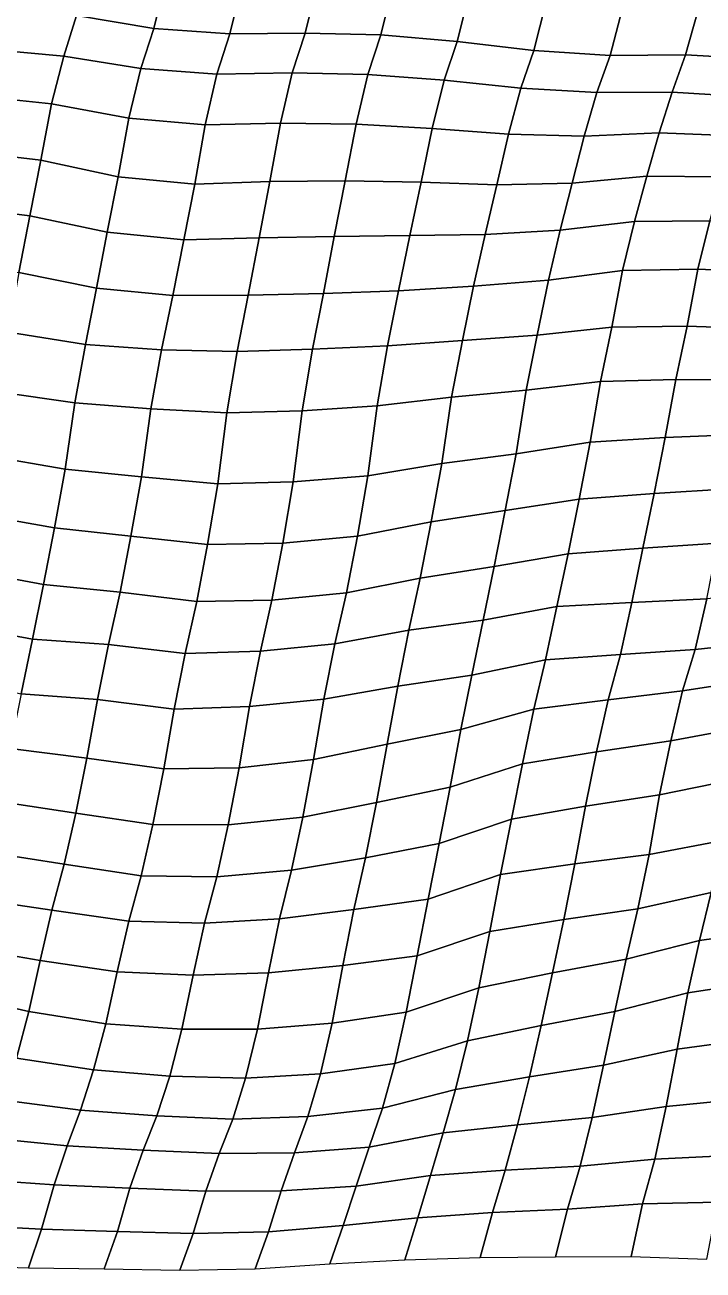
# Model space of a CAD drawing. Header units: metres. Extents: x -7.8 to 5.5, y -4.8 to 2.7.
# Drawn here: x 0.119 to 1.425, y -4.415 to -2.019 of the extents above; entities that cross this region are included whole.
import ezdxf

# ---------------------------------------------------------------- set-up
doc = ezdxf.new("R2010")
doc.units = ezdxf.units.M

msp = doc.modelspace()

# ---------------------------------------------------------------- linework, layer by layer
at = {"layer": 'C2'}
for points in [[(0.24196, -1.9127, -8.23364), (0.21843, -2.00104, -8.11597), (0.36692, -2.02611, -8.10859), (0.38994, -1.93371, -8.22261)], [(0.38994, -1.93371, -8.22261), (0.36692, -2.02611, -8.10859), (0.51361, -2.03679, -8.08829), (0.53644, -1.94285, -8.20093)], [(0.53644, -1.94285, -8.20093), (0.51361, -2.03679, -8.08829), (0.65874, -2.03506, -8.05684), (0.68155, -1.94089, -8.16929)], [(0.68155, -1.94089, -8.16929), (0.65874, -2.03506, -8.05684), (0.80452, -2.03848, -8.03004), (0.8274, -1.94487, -8.14297)], [(0.8274, -1.94487, -8.14297), (0.80452, -2.03848, -8.03004), (0.95147, -2.05125, -8.01161), (0.97451, -1.95895, -8.12573)], [(0.97451, -1.95895, -8.12573), (0.95147, -2.05125, -8.01161), (1.09902, -2.06874, -7.99742), (1.12223, -1.97787, -8.11282)], [(0.07138, -1.98751, -8.13371), (0.04664, -2.06619, -8.00737), (0.19366, -2.0795, -7.98943), (0.21843, -2.00104, -8.11597)], [(1.12223, -1.97787, -8.11282), (1.09902, -2.06874, -7.99742), (1.24555, -2.07821, -7.97603), (1.26907, -1.98975, -8.0936)], [(0.21843, -2.00104, -8.11597), (0.19366, -2.0795, -7.98943), (0.34202, -2.10358, -7.98116), (0.36692, -2.02611, -8.10859)], [(1.26907, -1.98975, -8.0936), (1.24555, -2.07821, -7.97603), (1.39076, -2.07702, -7.94508), (1.41481, -1.99285, -8.0665)], [(1.41481, -1.99285, -8.0665), (1.39076, -2.07702, -7.94508), (1.53716, -2.08539, -7.92271), (1.56146, -2.0032, -8.0459)], [(0.36692, -2.02611, -8.10859), (0.34202, -2.10358, -7.98116), (0.48874, -2.11448, -7.96106), (0.51361, -2.03679, -8.08829)], [(0.51361, -2.03679, -8.08829), (0.48874, -2.11448, -7.96106), (0.63371, -2.11143, -7.92843), (0.65874, -2.03506, -8.05684)], [(0.65874, -2.03506, -8.05684), (0.63371, -2.11143, -7.92843), (0.77952, -2.11507, -7.90182), (0.80452, -2.03848, -8.03004)], [(0.80452, -2.03848, -8.03004), (0.77952, -2.11507, -7.90182), (0.92625, -2.12608, -7.88181), (0.95147, -2.05125, -8.01161)], [(0.95147, -2.05125, -8.01161), (0.92625, -2.12608, -7.88181), (1.07349, -2.14115, -7.86546), (1.09902, -2.06874, -7.99742)], [(0.04664, -2.06619, -8.00737), (0.02327, -2.15585, -7.89088), (0.17052, -2.17103, -7.87462), (0.19366, -2.0795, -7.98943)], [(0.19366, -2.0795, -7.98943), (0.17052, -2.17103, -7.87462), (0.31937, -2.19896, -7.8698), (0.34202, -2.10358, -7.98116)], [(1.09902, -2.06874, -7.99742), (1.07349, -2.14115, -7.86546), (1.21986, -2.1493, -7.84289), (1.24555, -2.07821, -7.97603)], [(1.24555, -2.07821, -7.97603), (1.21986, -2.1493, -7.84289), (1.36515, -2.14878, -7.81253), (1.39076, -2.07702, -7.94508)], [(1.39076, -2.07702, -7.94508), (1.36515, -2.14878, -7.81253), (1.51163, -2.15781, -7.79075), (1.53716, -2.08539, -7.92271)], [(0.34202, -2.10358, -7.98116), (0.31937, -2.19896, -7.8698), (0.46629, -2.2115, -7.85118), (0.48874, -2.11448, -7.96106)], [(0.48874, -2.11448, -7.96106), (0.46629, -2.2115, -7.85118), (0.61126, -2.20845, -7.81855), (0.63371, -2.11143, -7.92843)], [(0.63371, -2.11143, -7.92843), (0.61126, -2.20845, -7.81855), (0.75688, -2.21056, -7.79056), (0.77952, -2.11507, -7.90182)], [(0.77952, -2.11507, -7.90182), (0.75688, -2.21056, -7.79056), (0.90323, -2.21849, -7.76779), (0.92625, -2.12608, -7.88181)], [(0.92625, -2.12608, -7.88181), (0.90323, -2.21849, -7.76779), (1.04996, -2.2295, -7.74779), (1.07349, -2.14115, -7.86546)], [(0.02327, -2.15585, -7.89088), (0.00201, -2.26232, -7.78949), (0.14953, -2.2797, -7.7752), (0.17052, -2.17103, -7.87462)], [(1.07349, -2.14115, -7.86546), (1.04996, -2.2295, -7.74779), (1.19578, -2.23325, -7.72128), (1.21986, -2.1493, -7.84289)], [(1.21986, -2.1493, -7.84289), (1.19578, -2.23325, -7.72128), (1.34035, -2.22701, -7.68579), (1.36515, -2.14878, -7.81253)], [(1.36515, -2.14878, -7.81253), (1.34035, -2.22701, -7.68579), (1.48644, -2.23286, -7.66115), (1.51163, -2.15781, -7.79075)], [(0.17052, -2.17103, -7.87462), (0.14953, -2.2797, -7.7752), (0.29887, -2.31158, -7.77393), (0.31937, -2.19896, -7.8698)], [(0.31937, -2.19896, -7.8698), (0.29887, -2.31158, -7.77393), (0.44598, -2.32555, -7.75658), (0.46629, -2.2115, -7.85118)], [(0.46629, -2.2115, -7.85118), (0.44598, -2.32555, -7.75658), (0.5907, -2.32052, -7.72218), (0.61126, -2.20845, -7.81855)], [(0.61126, -2.20845, -7.81855), (0.5907, -2.32052, -7.72218), (0.73589, -2.31923, -7.69113), (0.75688, -2.21056, -7.79056)], [(0.75688, -2.21056, -7.79056), (0.73589, -2.31923, -7.69113), (0.88162, -2.32221, -7.66393), (0.90323, -2.21849, -7.76779)], [(0.90323, -2.21849, -7.76779), (0.88162, -2.32221, -7.66393), (1.02762, -2.3274, -7.6387), (1.04996, -2.2295, -7.74779)], [(1.19578, -2.23325, -7.72128), (1.17256, -2.32413, -7.60588), (1.31623, -2.31063, -7.56388), (1.34035, -2.22701, -7.68579)], [(1.34035, -2.22701, -7.68579), (1.31623, -2.31063, -7.56388), (1.46175, -2.31197, -7.5352), (1.48644, -2.23286, -7.66115)], [(1.04996, -2.2295, -7.74779), (1.02762, -2.3274, -7.6387), (1.17256, -2.32413, -7.60588), (1.19578, -2.23325, -7.72128)], [(0.00201, -2.26232, -7.78949), (-0.01933, -2.36824, -7.68759), (0.12832, -2.38661, -7.6742), (0.14953, -2.2797, -7.7752)], [(0.14953, -2.2797, -7.7752), (0.12832, -2.38661, -7.6742), (0.27766, -2.41849, -7.67292), (0.29887, -2.31158, -7.77393)], [(0.29887, -2.31158, -7.77393), (0.27766, -2.41849, -7.67292), (0.42482, -2.4329, -7.65598), (0.44598, -2.32555, -7.75658)], [(0.44598, -2.32555, -7.75658), (0.42482, -2.4329, -7.65598), (0.56971, -2.42919, -7.62276), (0.5907, -2.32052, -7.72218)], [(0.5907, -2.32052, -7.72218), (0.56971, -2.42919, -7.62276), (0.71471, -2.42636, -7.59033), (0.73589, -2.31923, -7.69113)], [(0.73589, -2.31923, -7.69113), (0.71471, -2.42636, -7.59033), (0.85987, -2.42484, -7.55908), (0.88162, -2.32221, -7.66393)], [(0.88162, -2.32221, -7.66393), (0.85987, -2.42484, -7.55908), (1.00497, -2.42277, -7.52734), (1.02762, -2.3274, -7.6387)], [(1.17256, -2.32413, -7.60588), (1.14929, -2.41456, -7.49008), (1.29256, -2.39788, -7.44523), (1.31623, -2.31063, -7.56388)], [(1.31623, -2.31063, -7.56388), (1.29256, -2.39788, -7.44523), (1.43777, -2.39669, -7.41428), (1.46175, -2.31197, -7.5352)], [(1.02762, -2.3274, -7.6387), (1.00497, -2.42277, -7.52734), (1.14929, -2.41456, -7.49008), (1.17256, -2.32413, -7.60588)], [(-0.01933, -2.36824, -7.68759), (-0.04004, -2.47911, -7.59014), (0.10741, -2.49594, -7.57536), (0.12832, -2.38661, -7.6742)], [(0.12832, -2.38661, -7.6742), (0.10741, -2.49594, -7.57536), (0.25654, -2.52606, -7.57251), (0.27766, -2.41849, -7.67292)], [(0.27766, -2.41849, -7.67292), (0.25654, -2.52606, -7.57251), (0.40366, -2.54025, -7.55537), (0.42482, -2.4329, -7.65598)], [(1.00497, -2.42277, -7.52734), (0.98282, -2.52221, -7.41964), (1.12675, -2.51081, -7.37952), (1.14929, -2.41456, -7.49008)], [(1.14929, -2.41456, -7.49008), (1.12675, -2.51081, -7.37952), (1.26977, -2.49216, -7.33289), (1.29256, -2.39788, -7.44523)], [(1.29256, -2.39788, -7.44523), (1.26977, -2.49216, -7.33289), (1.41477, -2.48932, -7.30046), (1.43777, -2.39669, -7.41428)], [(1.43777, -2.39669, -7.41428), (1.41477, -2.48932, -7.30046), (1.56096, -2.49604, -7.27661), (1.58434, -2.40649, -7.39319)], [(0.42482, -2.4329, -7.65598), (0.40366, -2.54025, -7.55537), (0.54892, -2.53951, -7.52481), (0.56971, -2.42919, -7.62276)], [(0.56971, -2.42919, -7.62276), (0.54892, -2.53951, -7.52481), (0.69387, -2.53623, -7.49199), (0.71471, -2.42636, -7.59033)], [(0.71471, -2.42636, -7.59033), (0.69387, -2.53623, -7.49199), (0.83859, -2.5312, -7.45759), (0.85987, -2.42484, -7.55908)], [(0.85987, -2.42484, -7.55908), (0.83859, -2.5312, -7.45759), (0.98282, -2.52221, -7.41964), (1.00497, -2.42277, -7.52734)], [(1.26977, -2.49216, -7.33289), (1.24881, -2.60104, -7.23366), (1.3939, -2.59898, -7.20192), (1.41477, -2.48932, -7.30046)], [(1.41477, -2.48932, -7.30046), (1.3939, -2.59898, -7.20192), (1.53994, -2.60449, -7.17699), (1.56096, -2.49604, -7.27661)], [(0.10741, -2.49594, -7.57536), (0.08717, -2.61054, -7.48126), (0.23546, -2.63407, -7.47249), (0.25654, -2.52606, -7.57251)], [(0.98282, -2.52221, -7.41964), (0.96132, -2.62682, -7.31656), (1.1054, -2.61662, -7.27753), (1.12675, -2.51081, -7.37952)], [(1.12675, -2.51081, -7.37952), (1.1054, -2.61662, -7.27753), (1.24881, -2.60104, -7.23366), (1.26977, -2.49216, -7.33289)], [(0.25654, -2.52606, -7.57251), (0.23546, -2.63407, -7.47249), (0.38215, -2.64475, -7.45219), (0.40366, -2.54025, -7.55537)], [(0.54892, -2.53951, -7.52481), (0.52789, -2.64784, -7.42509), (0.67268, -2.64336, -7.39118), (0.69387, -2.53623, -7.49199)], [(0.69387, -2.53623, -7.49199), (0.67268, -2.64336, -7.39118), (0.8172, -2.63668, -7.3553), (0.83859, -2.5312, -7.45759)], [(0.83859, -2.5312, -7.45759), (0.8172, -2.63668, -7.3553), (0.96132, -2.62682, -7.31656), (0.98282, -2.52221, -7.41964)], [(0.40366, -2.54025, -7.55537), (0.38215, -2.64475, -7.45219), (0.52789, -2.64784, -7.42509), (0.54892, -2.53951, -7.52481)], [(0.08717, -2.61054, -7.48126), (0.06692, -2.72514, -7.38716), (0.21495, -2.74658, -7.37652), (0.23546, -2.63407, -7.47249)], [(1.1054, -2.61662, -7.27753), (1.08398, -2.72188, -7.17504), (1.22732, -2.70576, -7.13068), (1.24881, -2.60104, -7.23366)], [(1.24881, -2.60104, -7.23366), (1.22732, -2.70576, -7.13068), (1.37215, -2.7016, -7.09707), (1.3939, -2.59898, -7.20192)], [(1.3939, -2.59898, -7.20192), (1.37215, -2.7016, -7.09707), (1.51761, -2.70239, -7.0679), (1.53994, -2.60449, -7.17699)], [(0.23546, -2.63407, -7.47249), (0.21495, -2.74658, -7.37652), (0.36174, -2.75803, -7.35691), (0.38215, -2.64475, -7.45219)], [(0.8172, -2.63668, -7.3553), (0.79712, -2.7526, -7.26238), (0.94032, -2.73537, -7.21704), (0.96132, -2.62682, -7.31656)], [(0.96132, -2.62682, -7.31656), (0.94032, -2.73537, -7.21704), (1.08398, -2.72188, -7.17504), (1.1054, -2.61662, -7.27753)], [(0.38215, -2.64475, -7.45219), (0.36174, -2.75803, -7.35691), (0.50803, -2.76552, -7.33375), (0.52789, -2.64784, -7.42509)], [(0.52789, -2.64784, -7.42509), (0.50803, -2.76552, -7.33375), (0.65292, -2.76181, -7.30053), (0.67268, -2.64336, -7.39118)], [(0.67268, -2.64336, -7.39118), (0.65292, -2.76181, -7.30053), (0.79712, -2.7526, -7.26238), (0.8172, -2.63668, -7.3553)], [(1.08398, -2.72188, -7.17504), (1.06472, -2.84439, -7.08804), (1.20735, -2.82255, -7.03855), (1.22732, -2.70576, -7.13068)], [(1.22732, -2.70576, -7.13068), (1.20735, -2.82255, -7.03855), (1.35151, -2.81302, -7.00011), (1.37215, -2.7016, -7.09707)], [(1.37215, -2.7016, -7.09707), (1.35151, -2.81302, -7.00011), (1.49619, -2.80766, -6.96541), (1.51761, -2.70239, -7.0679)], [(0.06692, -2.72514, -7.38716), (0.04775, -2.84842, -7.30085), (0.19635, -2.87436, -7.29425), (0.21495, -2.74658, -7.37652)], [(0.94032, -2.73537, -7.21704), (0.92173, -2.86327, -7.13487), (1.06472, -2.84439, -7.08804), (1.08398, -2.72188, -7.17504)], [(0.21495, -2.74658, -7.37652), (0.19635, -2.87436, -7.29425), (0.34355, -2.88911, -7.2776), (0.36174, -2.75803, -7.35691)], [(0.65292, -2.76181, -7.30053), (0.63546, -2.89871, -7.22644), (0.77933, -2.88687, -7.18593), (0.79712, -2.7526, -7.26238)], [(0.79712, -2.7526, -7.26238), (0.77933, -2.88687, -7.18593), (0.92173, -2.86327, -7.13487), (0.94032, -2.73537, -7.21704)], [(0.36174, -2.75803, -7.35691), (0.34355, -2.88911, -7.2776), (0.49054, -2.9022, -7.25947), (0.50803, -2.76552, -7.33375)], [(0.50803, -2.76552, -7.33375), (0.49054, -2.9022, -7.25947), (0.63546, -2.89871, -7.22644), (0.65292, -2.76181, -7.30053)], [(1.06472, -2.84439, -7.08804), (1.04383, -2.95383, -6.98931), (1.18641, -2.93166, -6.93952), (1.20735, -2.82255, -7.03855)], [(1.20735, -2.82255, -7.03855), (1.18641, -2.93166, -6.93952), (1.33039, -2.9207, -6.8998), (1.35151, -2.81302, -7.00011)], [(1.35151, -2.81302, -7.00011), (1.33039, -2.9207, -6.8998), (1.47469, -2.91226, -6.86234), (1.49619, -2.80766, -6.96541)], [(0.04775, -2.84842, -7.30085), (0.02726, -2.96104, -7.20497), (0.17586, -2.98699, -7.19837), (0.19635, -2.87436, -7.29425)], [(0.92173, -2.86327, -7.13487), (0.90119, -2.97556, -7.03869), (1.04383, -2.95383, -6.98931), (1.06472, -2.84439, -7.08804)], [(0.19635, -2.87436, -7.29425), (0.17586, -2.98699, -7.19837), (0.3232, -3.00294, -7.18281), (0.34355, -2.88911, -7.2776)], [(0.77933, -2.88687, -7.18593), (0.75926, -3.00289, -7.09311), (0.90119, -2.97556, -7.03869), (0.92173, -2.86327, -7.13487)], [(0.34355, -2.88911, -7.2776), (0.3232, -3.00294, -7.18281), (0.47061, -3.01933, -7.16763), (0.49054, -2.9022, -7.25947)], [(0.49054, -2.9022, -7.25947), (0.47061, -3.01933, -7.16763), (0.61561, -3.01649, -7.1352), (0.63546, -2.89871, -7.22644)], [(0.63546, -2.89871, -7.22644), (0.61561, -3.01649, -7.1352), (0.75926, -3.00289, -7.09311), (0.77933, -2.88687, -7.18593)], [(1.18641, -2.93166, -6.93952), (1.16505, -3.03736, -6.83744), (1.30899, -3.02607, -6.79741), (1.33039, -2.9207, -6.8998)], [(1.33039, -2.9207, -6.8998), (1.30899, -3.02607, -6.79741), (1.45314, -3.01642, -6.75887), (1.47469, -2.91226, -6.86234)], [(1.04383, -2.95383, -6.98931), (1.02273, -3.06162, -6.88909), (1.16505, -3.03736, -6.83744), (1.18641, -2.93166, -6.93952)], [(0.02726, -2.96104, -7.20497), (0.00614, -3.06872, -7.10466), (0.15489, -3.09587, -7.09915), (0.17586, -2.98699, -7.19837)], [(0.90119, -2.97556, -7.03869), (0.88019, -3.08412, -6.93917), (1.02273, -3.06162, -6.88909), (1.04383, -2.95383, -6.98931)], [(0.17586, -2.98699, -7.19837), (0.15489, -3.09587, -7.09915), (0.30212, -3.11084, -7.08269), (0.3232, -3.00294, -7.18281)], [(0.75926, -3.00289, -7.09311), (0.73835, -3.11222, -6.99428), (0.88019, -3.08412, -6.93917), (0.90119, -2.97556, -7.03869)], [(0.3232, -3.00294, -7.18281), (0.30212, -3.11084, -7.08269), (0.44975, -3.1291, -7.06919), (0.47061, -3.01933, -7.16763)], [(0.47061, -3.01933, -7.16763), (0.44975, -3.1291, -7.06919), (0.59471, -3.12593, -7.03647), (0.61561, -3.01649, -7.1352)], [(0.61561, -3.01649, -7.1352), (0.59471, -3.12593, -7.03647), (0.73835, -3.11222, -6.99428), (0.75926, -3.00289, -7.09311)], [(1.30899, -3.02607, -6.79741), (1.28752, -3.13089, -6.69454), (1.43198, -3.12377, -6.65826), (1.45314, -3.01642, -6.75887)], [(1.02273, -3.06162, -6.88909), (1.00106, -3.1649, -6.78483), (1.14312, -3.13856, -6.7313), (1.16505, -3.03736, -6.83744)], [(1.16505, -3.03736, -6.83744), (1.14312, -3.13856, -6.7313), (1.28752, -3.13089, -6.69454), (1.30899, -3.02607, -6.79741)], [(0.88019, -3.08412, -6.93917), (0.85813, -3.18422, -6.83205), (1.00106, -3.1649, -6.78483), (1.02273, -3.06162, -6.88909)], [(0.00614, -3.06872, -7.10466), (-0.0153, -3.17376, -7.00198), (0.13353, -3.20158, -6.99706), (0.15489, -3.09587, -7.09915)], [(0.73835, -3.11222, -6.99428), (0.716, -3.21001, -6.88509), (0.85813, -3.18422, -6.83205), (0.88019, -3.08412, -6.93917)], [(0.15489, -3.09587, -7.09915), (0.13353, -3.20158, -6.99706), (0.28012, -3.21149, -6.97607), (0.30212, -3.11084, -7.08269)], [(0.30212, -3.11084, -7.08269), (0.28012, -3.21149, -6.97607), (0.42768, -3.22908, -6.96198), (0.44975, -3.1291, -7.06919)], [(0.59471, -3.12593, -7.03647), (0.5724, -3.22405, -6.92758), (0.716, -3.21001, -6.88509), (0.73835, -3.11222, -6.99428)], [(1.43198, -3.12377, -6.65826), (1.40959, -3.22124, -6.54878), (1.55303, -3.20599, -6.50521), (1.57556, -3.10962, -6.61568)], [(0.44975, -3.1291, -7.06919), (0.42768, -3.22908, -6.96198), (0.5724, -3.22405, -6.92758), (0.59471, -3.12593, -7.03647)], [(1.14312, -3.13856, -6.7313), (1.12134, -3.24086, -6.62616), (1.26541, -3.23066, -6.58712), (1.28752, -3.13089, -6.69454)], [(1.28752, -3.13089, -6.69454), (1.26541, -3.23066, -6.58712), (1.40959, -3.22124, -6.54878), (1.43198, -3.12377, -6.65826)], [(1.00106, -3.1649, -6.78483), (0.97973, -3.27083, -6.68294), (1.12134, -3.24086, -6.62616), (1.14312, -3.13856, -6.7313)], [(-0.0153, -3.17376, -7.00198), (-0.03726, -3.27474, -6.89565), (0.11204, -3.30629, -6.89408), (0.13353, -3.20158, -6.99706)], [(0.716, -3.21001, -6.88509), (0.69473, -3.31648, -6.78369), (0.83697, -3.29157, -6.73144), (0.85813, -3.18422, -6.83205)], [(0.85813, -3.18422, -6.83205), (0.83697, -3.29157, -6.73144), (0.97973, -3.27083, -6.68294), (1.00106, -3.1649, -6.78483)], [(0.13353, -3.20158, -6.99706), (0.11204, -3.30629, -6.89408), (0.25877, -3.3173, -6.87408), (0.28012, -3.21149, -6.97607)], [(0.5724, -3.22405, -6.92758), (0.55119, -3.33096, -6.82657), (0.69473, -3.31648, -6.78369), (0.716, -3.21001, -6.88509)], [(1.40959, -3.22124, -6.54878), (1.38497, -3.3009, -6.42332), (1.52754, -3.27862, -6.37344), (1.55303, -3.20599, -6.50521)], [(0.28012, -3.21149, -6.97607), (0.25877, -3.3173, -6.87408), (0.40644, -3.33578, -6.86078), (0.42768, -3.22908, -6.96198)], [(0.42768, -3.22908, -6.96198), (0.40644, -3.33578, -6.86078), (0.55119, -3.33096, -6.82657), (0.5724, -3.22405, -6.92758)], [(1.12134, -3.24086, -6.62616), (1.09863, -3.33579, -6.51441), (1.24172, -3.31769, -6.46827), (1.26541, -3.23066, -6.58712)], [(1.26541, -3.23066, -6.58712), (1.24172, -3.31769, -6.46827), (1.38497, -3.3009, -6.42332), (1.40959, -3.22124, -6.54878)], [(0.97973, -3.27083, -6.68294), (0.95822, -3.37532, -6.57977), (1.09863, -3.33579, -6.51441), (1.12134, -3.24086, -6.62616)], [(0.83697, -3.29157, -6.73144), (0.81634, -3.40309, -6.63458), (0.95822, -3.37532, -6.57977), (0.97973, -3.27083, -6.68294)], [(1.38497, -3.3009, -6.42332), (1.3624, -3.39693, -6.31256), (1.50449, -3.37081, -6.25923), (1.52754, -3.27862, -6.37344)], [(0.69473, -3.31648, -6.78369), (0.67473, -3.43306, -6.69136), (0.81634, -3.40309, -6.63458), (0.83697, -3.29157, -6.73144)], [(1.24172, -3.31769, -6.46827), (1.21965, -3.41779, -6.36116), (1.3624, -3.39693, -6.31256), (1.38497, -3.3009, -6.42332)], [(0.11204, -3.30629, -6.89408), (0.09067, -3.41188, -6.7919), (0.23829, -3.43003, -6.7783), (0.25877, -3.3173, -6.87408)], [(0.25877, -3.3173, -6.87408), (0.23829, -3.43003, -6.7783), (0.38622, -3.4506, -6.76687), (0.40644, -3.33578, -6.86078)], [(0.55119, -3.33096, -6.82657), (0.53135, -3.44886, -6.73543), (0.67473, -3.43306, -6.69136), (0.69473, -3.31648, -6.78369)], [(1.09863, -3.33579, -6.51441), (1.07725, -3.44138, -6.41222), (1.21965, -3.41779, -6.36116), (1.24172, -3.31769, -6.46827)], [(0.40644, -3.33578, -6.86078), (0.38622, -3.4506, -6.76687), (0.53135, -3.44886, -6.73543), (0.55119, -3.33096, -6.82657)], [(0.95822, -3.37532, -6.57977), (0.93746, -3.48585, -6.48202), (1.07725, -3.44138, -6.41222), (1.09863, -3.33579, -6.51441)], [(0.81634, -3.40309, -6.63458), (0.79581, -3.51549, -6.53851), (0.93746, -3.48585, -6.48202), (0.95822, -3.37532, -6.57977)], [(1.3624, -3.39693, -6.31256), (1.3408, -3.50077, -6.20879), (1.48255, -3.4719, -6.153), (1.50449, -3.37081, -6.25923)], [(1.21965, -3.41779, -6.36116), (1.19818, -3.52261, -6.25828), (1.3408, -3.50077, -6.20879), (1.3624, -3.39693, -6.31256)], [(0.09067, -3.41188, -6.7919), (0.0688, -3.51352, -6.68616), (0.21697, -3.53606, -6.67651), (0.23829, -3.43003, -6.7783)], [(0.67473, -3.43306, -6.69136), (0.65396, -3.54349, -6.59352), (0.79581, -3.51549, -6.53851), (0.81634, -3.40309, -6.63458)], [(1.07725, -3.44138, -6.41222), (1.05592, -3.54731, -6.31033), (1.19818, -3.52261, -6.25828), (1.21965, -3.41779, -6.36116)], [(0.23829, -3.43003, -6.7783), (0.21697, -3.53606, -6.67651), (0.36506, -3.55794, -6.66626), (0.38622, -3.4506, -6.76687)], [(0.38622, -3.4506, -6.76687), (0.36506, -3.55794, -6.66626), (0.51047, -3.55841, -6.63679), (0.53135, -3.44886, -6.73543)], [(0.53135, -3.44886, -6.73543), (0.51047, -3.55841, -6.63679), (0.65396, -3.54349, -6.59352), (0.67473, -3.43306, -6.69136)], [(0.93746, -3.48585, -6.48202), (0.91646, -3.59441, -6.3825), (1.05592, -3.54731, -6.31033), (1.07725, -3.44138, -6.41222)], [(1.3408, -3.50077, -6.20879), (1.32057, -3.61548, -6.11479), (1.4626, -3.58891, -6.06106), (1.48255, -3.4719, -6.153)], [(0.79581, -3.51549, -6.53851), (0.77456, -3.62208, -6.43721), (0.91646, -3.59441, -6.3825), (0.93746, -3.48585, -6.48202)], [(0.0688, -3.51352, -6.68616), (0.04639, -3.61087, -6.57658), (0.19469, -3.6344, -6.56781), (0.21697, -3.53606, -6.67651)], [(0.65396, -3.54349, -6.59352), (0.6322, -3.646, -6.48857), (0.77456, -3.62208, -6.43721), (0.79581, -3.51549, -6.53851)], [(1.19818, -3.52261, -6.25828), (1.17748, -3.63358, -6.16093), (1.32057, -3.61548, -6.11479), (1.3408, -3.50077, -6.20879)], [(0.21697, -3.53606, -6.67651), (0.19469, -3.6344, -6.56781), (0.34285, -3.65684, -6.55806), (0.36506, -3.55794, -6.66626)], [(0.51047, -3.55841, -6.63679), (0.48841, -3.6585, -6.52967), (0.6322, -3.646, -6.48857), (0.65396, -3.54349, -6.59352)], [(1.05592, -3.54731, -6.31033), (1.03471, -3.65422, -6.20933), (1.17748, -3.63358, -6.16093), (1.19818, -3.52261, -6.25828)], [(0.36506, -3.55794, -6.66626), (0.34285, -3.65684, -6.55806), (0.48841, -3.6585, -6.52967), (0.51047, -3.55841, -6.63679)], [(0.91646, -3.59441, -6.3825), (0.89529, -3.70165, -6.28179), (1.03471, -3.65422, -6.20933), (1.05592, -3.54731, -6.31033)], [(1.32057, -3.61548, -6.11479), (1.29911, -3.72041, -6.01201), (1.44048, -3.68857, -5.95355), (1.4626, -3.58891, -6.06106)], [(0.04639, -3.61087, -6.57658), (0.02308, -3.70097, -6.46049), (0.17113, -3.72253, -6.44995), (0.19469, -3.6344, -6.56781)], [(0.77456, -3.62208, -6.43721), (0.75243, -3.72162, -6.3296), (0.89529, -3.70165, -6.28179), (0.91646, -3.59441, -6.3825)], [(1.17748, -3.63358, -6.16093), (1.15627, -3.74049, -6.05992), (1.29911, -3.72041, -6.01201), (1.32057, -3.61548, -6.11479)], [(0.19469, -3.6344, -6.56781), (0.17113, -3.72253, -6.44995), (0.31916, -3.74397, -6.43931), (0.34285, -3.65684, -6.55806)], [(0.6322, -3.646, -6.48857), (0.60929, -3.73929, -6.37534), (0.75243, -3.72162, -6.3296), (0.77456, -3.62208, -6.43721)], [(1.03471, -3.65422, -6.20933), (1.0138, -3.76354, -6.11049), (1.15627, -3.74049, -6.05992), (1.17748, -3.63358, -6.16093)], [(0.34285, -3.65684, -6.55806), (0.31916, -3.74397, -6.43931), (0.46495, -3.7474, -6.4125), (0.48841, -3.6585, -6.52967)], [(0.48841, -3.6585, -6.52967), (0.46495, -3.7474, -6.4125), (0.60929, -3.73929, -6.37534), (0.6322, -3.646, -6.48857)], [(0.89529, -3.70165, -6.28179), (0.87435, -3.81076, -6.18276), (1.0138, -3.76354, -6.11049), (1.03471, -3.65422, -6.20933)], [(1.29911, -3.72041, -6.01201), (1.27659, -3.81689, -5.90164), (1.41746, -3.78098, -5.83953), (1.44048, -3.68857, -5.95355)], [(1.44048, -3.68857, -5.95355), (1.41746, -3.78098, -5.83953), (1.56037, -3.76145, -5.79212), (1.58416, -3.67519, -5.91166)], [(0.02308, -3.70097, -6.46049), (0.0001, -3.79371, -6.34677), (0.14865, -3.81933, -6.33987), (0.17113, -3.72253, -6.44995)], [(0.75243, -3.72162, -6.3296), (0.73132, -3.8293, -6.22929), (0.87435, -3.81076, -6.18276), (0.89529, -3.70165, -6.28179)], [(0.17113, -3.72253, -6.44995), (0.14865, -3.81933, -6.33987), (0.29676, -3.84132, -6.32973), (0.31916, -3.74397, -6.43931)], [(0.60929, -3.73929, -6.37534), (0.58775, -3.84356, -6.27197), (0.73132, -3.8293, -6.22929), (0.75243, -3.72162, -6.3296)], [(1.15627, -3.74049, -6.05992), (1.13452, -3.84312, -5.95507), (1.27659, -3.81689, -5.90164), (1.29911, -3.72041, -6.01201)], [(0.31916, -3.74397, -6.43931), (0.29676, -3.84132, -6.32973), (0.44288, -3.8475, -6.30538), (0.46495, -3.7474, -6.4125)], [(0.46495, -3.7474, -6.4125), (0.44288, -3.8475, -6.30538), (0.58775, -3.84356, -6.27197), (0.60929, -3.73929, -6.37534)], [(1.0138, -3.76354, -6.11049), (0.99281, -3.87221, -6.01107), (1.13452, -3.84312, -5.95507), (1.15627, -3.74049, -6.05992)], [(0.87435, -3.81076, -6.18276), (0.85333, -3.91921, -6.08313), (0.99281, -3.87221, -6.01107), (1.0138, -3.76354, -6.11049)], [(1.27659, -3.81689, -5.90164), (1.25464, -3.91786, -5.79531), (1.39548, -3.88174, -5.73301), (1.41746, -3.78098, -5.83953)], [(1.41746, -3.78098, -5.83953), (1.39548, -3.88174, -5.73301), (1.53813, -3.86012, -5.68372), (1.56037, -3.76145, -5.79212)], [(0.0001, -3.79371, -6.34677), (-0.02324, -3.88359, -6.23048), (0.12634, -3.91745, -6.23098), (0.14865, -3.81933, -6.33987)], [(0.14865, -3.81933, -6.33987), (0.12634, -3.91745, -6.23098), (0.27465, -3.94109, -6.22232), (0.29676, -3.84132, -6.32973)], [(0.58775, -3.84356, -6.27197), (0.56671, -3.9519, -6.17225), (0.7106, -3.94017, -6.13183), (0.73132, -3.8293, -6.22929)], [(0.73132, -3.8293, -6.22929), (0.7106, -3.94017, -6.13183), (0.85333, -3.91921, -6.08313), (0.87435, -3.81076, -6.18276)], [(1.13452, -3.84312, -5.95507), (1.11265, -3.94476, -5.84934), (1.25464, -3.91786, -5.79531), (1.27659, -3.81689, -5.90164)], [(0.29676, -3.84132, -6.32973), (0.27465, -3.94109, -6.22232), (0.42132, -3.95155, -6.20182), (0.44288, -3.8475, -6.30538)], [(0.44288, -3.8475, -6.30538), (0.42132, -3.95155, -6.20182), (0.56671, -3.9519, -6.17225), (0.58775, -3.84356, -6.27197)], [(0.99281, -3.87221, -6.01107), (0.97098, -3.97418, -5.90563), (1.11265, -3.94476, -5.84934), (1.13452, -3.84312, -5.95507)], [(0.85333, -3.91921, -6.08313), (0.83106, -4.01766, -5.97454), (0.97098, -3.97418, -5.90563), (0.99281, -3.87221, -6.01107)], [(1.39548, -3.88174, -5.73301), (1.37447, -3.9903, -5.63349), (1.51736, -3.97055, -5.58587), (1.53813, -3.86012, -5.68372)], [(-0.02324, -3.88359, -6.23048), (-0.04687, -3.97117, -6.11212), (0.10304, -4.00766, -6.11499), (0.12634, -3.91745, -6.23098)], [(1.25464, -3.91786, -5.79531), (1.23292, -4.02071, -5.69066), (1.37447, -3.9903, -5.63349), (1.39548, -3.88174, -5.73301)], [(0.12634, -3.91745, -6.23098), (0.10304, -4.00766, -6.11499), (0.2512, -4.0301, -6.10524), (0.27465, -3.94109, -6.22232)], [(0.7106, -3.94017, -6.13183), (0.68822, -4.03774, -6.02245), (0.83106, -4.01766, -5.97454), (0.85333, -3.91921, -6.08313)], [(1.11265, -3.94476, -5.84934), (1.09037, -4.0431, -5.74064), (1.23292, -4.02071, -5.69066), (1.25464, -3.91786, -5.79531)], [(0.27465, -3.94109, -6.22232), (0.2512, -4.0301, -6.10524), (0.39804, -4.04198, -6.08602), (0.42132, -3.95155, -6.20182)], [(0.42132, -3.95155, -6.20182), (0.39804, -4.04198, -6.08602), (0.54385, -4.04563, -6.05941), (0.56671, -3.9519, -6.17225)], [(0.56671, -3.9519, -6.17225), (0.54385, -4.04563, -6.05941), (0.68822, -4.03774, -6.02245), (0.7106, -3.94017, -6.13183)], [(0.97098, -3.97418, -5.90563), (0.94808, -4.06757, -5.7925), (1.09037, -4.0431, -5.74064), (1.11265, -3.94476, -5.84934)], [(0.83106, -4.01766, -5.97454), (0.80725, -4.10381, -5.8549), (0.94808, -4.06757, -5.7925), (0.97098, -3.97418, -5.90563)], [(1.37447, -3.9903, -5.63349), (1.35363, -4.10018, -5.53514), (1.49729, -4.08657, -5.49305), (1.51736, -3.97055, -5.58587)], [(1.23292, -4.02071, -5.69066), (1.21096, -4.12158, -5.58424), (1.35363, -4.10018, -5.53514), (1.37447, -3.9903, -5.63349)], [(0.10304, -4.00766, -6.11499), (0.07855, -4.08832, -5.99042), (0.22632, -4.10767, -5.97791), (0.2512, -4.0301, -6.10524)], [(0.68822, -4.03774, -6.02245), (0.6639, -4.11982, -5.89916), (0.80725, -4.10381, -5.8549), (0.83106, -4.01766, -5.97454)], [(1.09037, -4.0431, -5.74064), (1.06733, -4.1354, -5.62653), (1.21096, -4.12158, -5.58424), (1.23292, -4.02071, -5.69066)], [(0.2512, -4.0301, -6.10524), (0.22632, -4.10767, -5.97791), (0.37303, -4.11846, -5.95771), (0.39804, -4.04198, -6.08602)], [(0.39804, -4.04198, -6.08602), (0.37303, -4.11846, -5.95771), (0.51914, -4.12453, -5.93327), (0.54385, -4.04563, -6.05941)], [(0.54385, -4.04563, -6.05941), (0.51914, -4.12453, -5.93327), (0.6639, -4.11982, -5.89916), (0.68822, -4.03774, -6.02245)], [(0.94808, -4.06757, -5.7925), (0.92395, -4.15119, -5.67059), (1.06733, -4.1354, -5.62653), (1.09037, -4.0431, -5.74064)], [(0.80725, -4.10381, -5.8549), (0.78202, -4.17853, -5.72501), (0.92395, -4.15119, -5.67059), (0.94808, -4.06757, -5.7925)], [(0.07855, -4.08832, -5.99042), (0.05313, -4.16161, -5.85925), (0.20029, -4.17602, -5.8423), (0.22632, -4.10767, -5.97791)], [(1.35363, -4.10018, -5.53514), (1.33179, -4.20203, -5.4296), (1.47621, -4.19458, -5.39303), (1.49729, -4.08657, -5.49305)], [(0.22632, -4.10767, -5.97791), (0.20029, -4.17602, -5.8423), (0.34671, -4.1845, -5.82003), (0.37303, -4.11846, -5.95771)], [(0.37303, -4.11846, -5.95771), (0.34671, -4.1845, -5.82003), (0.49289, -4.19112, -5.79608), (0.51914, -4.12453, -5.93327)], [(0.51914, -4.12453, -5.93327), (0.49289, -4.19112, -5.79608), (0.63805, -4.1896, -5.76483), (0.6639, -4.11982, -5.89916)], [(0.6639, -4.11982, -5.89916), (0.63805, -4.1896, -5.76483), (0.78202, -4.17853, -5.72501), (0.80725, -4.10381, -5.8549)], [(1.21096, -4.12158, -5.58424), (1.18806, -4.21497, -5.4711), (1.33179, -4.20203, -5.4296), (1.35363, -4.10018, -5.53514)], [(0.92395, -4.15119, -5.67059), (0.89962, -4.23317, -5.5472), (1.0437, -4.22297, -5.50817), (1.06733, -4.1354, -5.62653)], [(1.06733, -4.1354, -5.62653), (1.0437, -4.22297, -5.50817), (1.18806, -4.21497, -5.4711), (1.21096, -4.12158, -5.58424)], [(0.05313, -4.16161, -5.85925), (0.02848, -4.24095, -5.7335), (0.17512, -4.25129, -5.7129), (0.20029, -4.17602, -5.8423)], [(0.78202, -4.17853, -5.72501), (0.75684, -4.25369, -5.59551), (0.89962, -4.23317, -5.5472), (0.92395, -4.15119, -5.67059)], [(0.20029, -4.17602, -5.8423), (0.17512, -4.25129, -5.7129), (0.32123, -4.25736, -5.68846), (0.34671, -4.1845, -5.82003)], [(0.34671, -4.1845, -5.82003), (0.32123, -4.25736, -5.68846), (0.46735, -4.26342, -5.66401), (0.49289, -4.19112, -5.79608)], [(0.49289, -4.19112, -5.79608), (0.46735, -4.26342, -5.66401), (0.61263, -4.26289, -5.63365), (0.63805, -4.1896, -5.76483)], [(0.63805, -4.1896, -5.76483), (0.61263, -4.26289, -5.63365), (0.75684, -4.25369, -5.59551), (0.78202, -4.17853, -5.72501)], [(1.0437, -4.22297, -5.50817), (1.0193, -4.30439, -5.38429), (1.16382, -4.29771, -5.34841), (1.18806, -4.21497, -5.4711)], [(1.18806, -4.21497, -5.4711), (1.16382, -4.29771, -5.34841), (1.3079, -4.28752, -5.30937), (1.33179, -4.20203, -5.4296)], [(1.33179, -4.20203, -5.4296), (1.3079, -4.28752, -5.30937), (1.4529, -4.28469, -5.27695), (1.47621, -4.19458, -5.39303)], [(0.75684, -4.25369, -5.59551), (0.73171, -4.32929, -5.4664), (0.87524, -4.3147, -5.42342), (0.89962, -4.23317, -5.5472)], [(0.89962, -4.23317, -5.5472), (0.87524, -4.3147, -5.42342), (1.0193, -4.30439, -5.38429), (1.0437, -4.22297, -5.50817)], [(0.02848, -4.24095, -5.7335), (0.00489, -4.32885, -5.61543), (0.15122, -4.33667, -5.59257), (0.17512, -4.25129, -5.7129)], [(0.17512, -4.25129, -5.7129), (0.15122, -4.33667, -5.59257), (0.29707, -4.34065, -5.56625), (0.32123, -4.25736, -5.68846)], [(0.32123, -4.25736, -5.68846), (0.29707, -4.34065, -5.56625), (0.44291, -4.34452, -5.53984), (0.46735, -4.26342, -5.66401)], [(0.46735, -4.26342, -5.66401), (0.44291, -4.34452, -5.53984), (0.58789, -4.34157, -5.50731), (0.61263, -4.26289, -5.63365)], [(0.61263, -4.26289, -5.63365), (0.58789, -4.34157, -5.50731), (0.73171, -4.32929, -5.4664), (0.75684, -4.25369, -5.59551)], [(1.16382, -4.29771, -5.34841), (1.14077, -4.3899, -5.23419), (1.28604, -4.38927, -5.20374), (1.3079, -4.28752, -5.30937)], [(1.3079, -4.28752, -5.30937), (1.28604, -4.38927, -5.20374), (1.43198, -4.3939, -5.17801), (1.4529, -4.28469, -5.27695)], [(0.87524, -4.3147, -5.42342), (0.85073, -4.39524, -5.29876), (0.99555, -4.39098, -5.26504), (1.0193, -4.30439, -5.38429)], [(1.0193, -4.30439, -5.38429), (0.99555, -4.39098, -5.26504), (1.14077, -4.3899, -5.23419), (1.16382, -4.29771, -5.34841)], [(0.00489, -4.32885, -5.61543), (-0.02003, -4.4061, -5.48781), (0.12593, -4.41095, -5.46228), (0.15122, -4.33667, -5.59257)], [(0.58789, -4.34157, -5.50731), (0.56218, -4.41245, -5.37397), (0.70635, -4.40302, -5.33562), (0.73171, -4.32929, -5.4664)], [(0.73171, -4.32929, -5.4664), (0.70635, -4.40302, -5.33562), (0.85073, -4.39524, -5.29876), (0.87524, -4.3147, -5.42342)], [(0.15122, -4.33667, -5.59257), (0.12593, -4.41095, -5.46228), (0.27153, -4.41295, -5.43419), (0.29707, -4.34065, -5.56625)], [(0.29707, -4.34065, -5.56625), (0.27153, -4.41295, -5.43419), (0.41716, -4.41517, -5.4063), (0.44291, -4.34452, -5.53984)], [(0.44291, -4.34452, -5.53984), (0.41716, -4.41517, -5.4063), (0.56218, -4.41245, -5.37397), (0.58789, -4.34157, -5.50731)]]:
    msp.add_3dface(points, dxfattribs=at)

doc.saveas('drawing.dxf')
